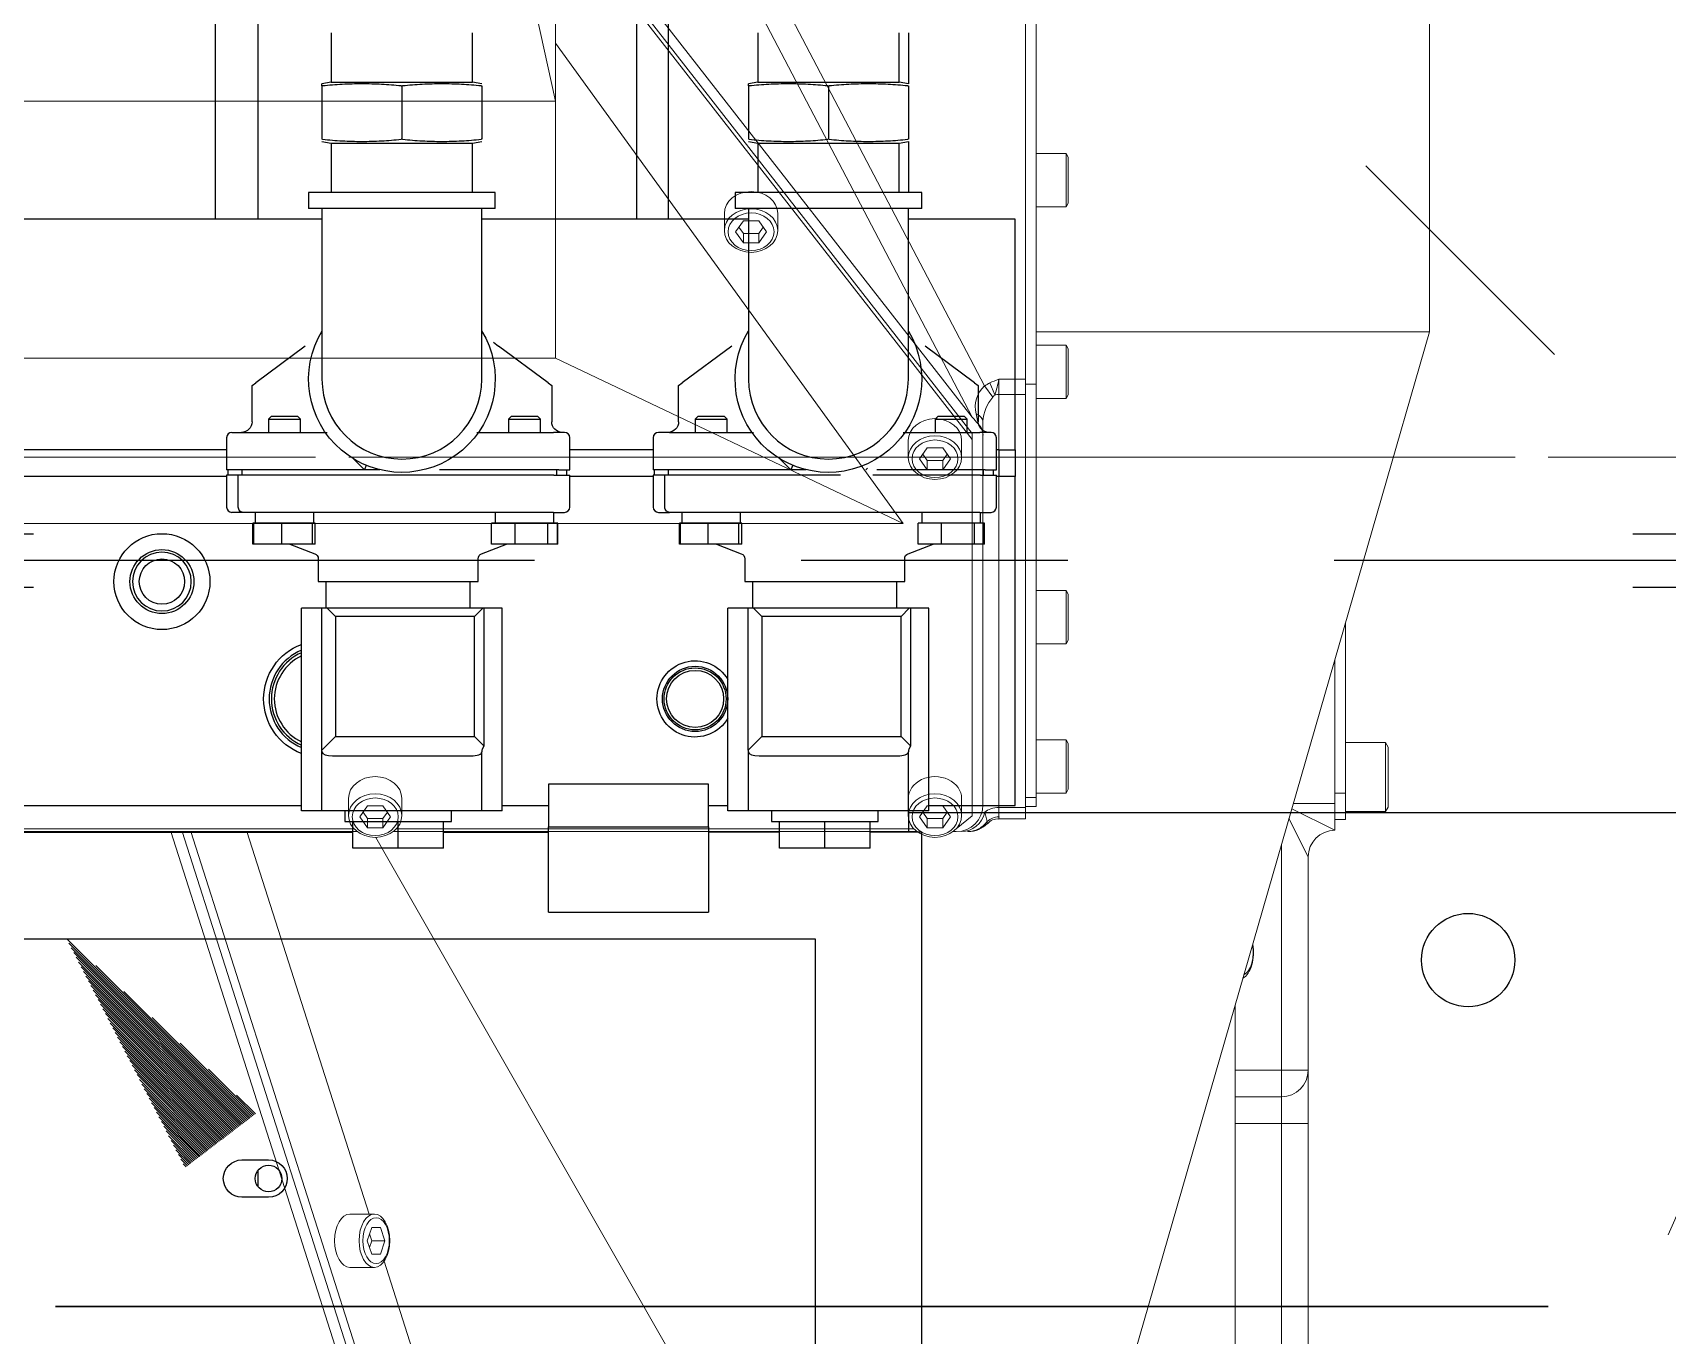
# Model space of a CAD drawing. Header units: millimetres. Extents: x 10462777 to 22643323, y 453826 to 1389191.
# Drawn here: x 11299371.5 to 11299678.1, y 596716.4 to 596960.8 of the extents above; entities that cross this region are included whole.
import ezdxf

# ---------------------------------------------------------------- set-up
doc = ezdxf.new("R2010")
doc.units = ezdxf.units.MM
doc.header["$LTSCALE"] = 200
doc.header["$MEASUREMENT"] = 0
for name, pattern in [('CENTER', [2, 1.25, -0.25, 0.25, -0.25]), ('CENTER2', [1.125, 0.75, -0.125, 0.125, -0.125]), ('DASHED', [3.5, 2, -1.5]), ('PHANTOM', [2.5, 1.25, -0.25, 0.25, -0.25, 0.25, -0.25])]:
    doc.linetypes.add(name, pattern=pattern)
doc.layers.get('0').update_dxf_attribs({"linetype": 'CONTINUOUS'})
for name, color, linetype in [('1', 1, 'CENTER'), ('2', 2, 'CONTINUOUS'), ('205', 4, 'CONTINUOUS'), ('DV1_DEFAULT', 7, 'CONTINUOUS')]:
    doc.layers.add(name, color=color, linetype=linetype)
doc.layers.add('LAYOUT', color=8, linetype='CONTINUOUS', lineweight=25)
doc.layers.add('TOP$23', color=7, linetype='CONTINUOUS', true_color=0xffffff)

# ---------------------------------------------------------------- blocks, each defined once
blk = doc.blocks.new('r710ic')
at = {"layer": 'DV1_DEFAULT', "color": 1, "linetype": 'CENTER2', "lineweight": 0}
for p, q in [((272041.37, 102141.44), (272041.37, 106426.45)), ((272041.37, 106323.81), (272041.37, 102038.81))]:
    blk.add_line(p, q, dxfattribs=at)
at = {"layer": 'DV1_DEFAULT', "color": 7, "linetype": 'CENTER2', "lineweight": 0}
blk.add_line((272041.37, 104592.6), (272041.37, 103886.38), dxfattribs=at)
at = {"layer": 'DV1_DEFAULT', "color": 7, "linetype": 'Continuous', "lineweight": 0}
for p, q in [((272059.99, 104103.8), (272059.99, 104325.63)), ((272108.19, 104103.8), (272108.19, 104325.63)), ((272028.96, 104038.63), (272028.96, 104250.63)), ((271971.13, 104238.74), (271971.13, 104141.01)), ((271971.62, 104238.19), (271971.62, 104141.57)), ((271800.29, 104121.38), (271971.13, 104175.99)), ((271799.37, 104118.95), (271971.13, 104173.86)), ((271799.37, 104117.31), (271971.13, 104172.22)), ((271899.37, 104138.78), (271971.13, 104161.72)), ((271889.37, 104142.37), (271889.37, 104137.78)), ((271899.37, 104137.78), (271899.37, 104142.37)), ((271977.35, 104142.63), (271974.14, 104142.63)), ((272287.76, 104143.18), (272108.19, 104103.8)), ((271894.37, 104139.11), (271891.87, 104138.28)), ((271893.08, 104138.69), (271894.37, 104138.26)), ((271896.87, 104138.28), (271894.37, 104139.11)), ((271894.37, 104138.26), (271895.66, 104138.69)), ((271973.91, 104140.52), (271971.86, 104139.07)), ((271971.86, 104139.07), (271971.86, 104136.18)), ((271973.58, 104139.07), (271971.86, 104139.07)), ((271974.77, 104139.91), (271973.58, 104139.07)), ((271973.58, 104139.07), (271973.58, 104136.18)), ((271975.96, 104139.07), (271973.91, 104140.52)), ((271975.96, 104136.18), (271975.96, 104139.07)), ((271815.37, 104049.18), (271970.05, 104137.52)), ((271815.37, 104111.92), (271890.53, 104135.95)), ((271891.87, 104138.28), (271891.87, 104136.63)), ((271891.87, 104136.63), (271894.37, 104135.8)), ((271894.37, 104138.26), (271894.37, 104135.8)), ((271894.37, 104135.8), (271896.87, 104136.63)), ((271896.87, 104136.63), (271896.87, 104138.28)), ((271973.58, 104136.18), (271971.86, 104136.18)), ((271971.86, 104136.18), (271973.91, 104134.74)), ((271973.58, 104136.18), (271974.77, 104135.35)), ((271973.91, 104134.74), (271975.96, 104136.18)), ((271971.13, 104134.24), (271971.13, 104036.01)), ((271971.62, 104133.69), (271971.62, 104036.57)), ((271974.14, 104132.63), (271977.35, 104132.63)), ((272028.96, 104038.63), (272119.07, 104103.8)), ((272028.96, 104038.63), (272059.99, 104103.8)), ((272059.99, 104103.8), (272108.19, 104103.8)), ((272167.27, 104103.8), (272108.19, 104103.8)), ((272044.7, 104025.63), (272124.6, 104088.05)), ((272045.85, 104025.63), (272125.74, 104088.05)), ((272048.9, 104025.63), (272125.67, 104085.62)), ((272048.9, 104025.63), (272136.9, 104071.77)), ((272087.12, 104072.13), (272083.91, 104072.13)), ((272083.68, 104070.02), (272081.63, 104068.57)), ((272081.63, 104068.57), (272081.63, 104065.69)), ((272083.35, 104068.57), (272081.63, 104068.57)), ((272084.54, 104069.41), (272083.35, 104068.57)), ((272083.35, 104068.57), (272083.35, 104065.69)), ((272085.73, 104068.57), (272083.68, 104070.02)), ((272085.73, 104065.69), (272085.73, 104068.57)), ((272138.42, 104067.2), (272054.74, 104023.33)), ((272083.35, 104065.69), (272081.63, 104065.69)), ((272081.63, 104065.69), (272083.68, 104064.24)), ((272083.35, 104065.69), (272084.54, 104064.85)), ((272083.68, 104064.24), (272085.73, 104065.69)), ((272083.91, 104062.13), (272087.12, 104062.13)), ((271977.35, 104037.63), (271974.14, 104037.63)), ((272044.52, 104037.63), (272041.31, 104037.63)), ((271973.91, 104035.52), (271971.86, 104034.07)), ((271974.77, 104034.91), (271973.58, 104034.07)), ((271975.96, 104034.07), (271973.91, 104035.52)), ((272041.08, 104035.52), (272039.03, 104034.07)), ((272041.94, 104034.91), (272040.75, 104034.07)), ((272043.13, 104034.07), (272041.08, 104035.52)), ((271971.86, 104034.07), (271971.86, 104031.18)), ((271973.58, 104034.07), (271971.86, 104034.07)), ((271973.58, 104031.18), (271971.86, 104031.18)), ((271971.86, 104031.18), (271973.91, 104029.74)), ((271973.58, 104034.07), (271973.58, 104031.18)), ((271973.58, 104031.18), (271974.77, 104030.35)), ((271973.91, 104029.74), (271975.96, 104031.18)), ((271975.96, 104031.18), (271975.96, 104034.07)), ((272039.03, 104034.07), (272039.03, 104031.18)), ((272040.75, 104034.07), (272039.03, 104034.07)), ((272040.75, 104031.18), (272039.03, 104031.18)), ((272039.03, 104031.18), (272041.08, 104029.74)), ((272040.75, 104034.07), (272040.75, 104031.18)), ((272040.75, 104031.18), (272041.94, 104030.35)), ((272041.08, 104029.74), (272043.13, 104031.18)), ((272043.13, 104031.18), (272043.13, 104034.07)), ((271971.13, 104029.24), (271971.13, 104028.63)), ((271971.62, 104028.69), (271971.62, 104028.63)), ((271971.62, 104028.63), (271974.08, 104025.63)), ((271974.08, 104025.63), (272044.7, 104025.63)), ((271974.14, 104027.63), (271977.35, 104027.63)), ((272041.31, 104027.63), (272044.52, 104027.63)), ((272044.7, 104025.63), (272045.85, 104025.63)), ((271974.75, 104023.26), (271973, 104022.84)), ((271976.13, 104023.63), (272045.5, 104023.63)), ((272048.08, 104023.63), (272045.5, 104023.63)), ((272047.63, 104024.53), (272049.51, 104024.91)), ((272052.62, 104021.79), (272054.74, 104023.33)), ((272053.08, 104021.38), (272055.3, 104022.37)), ((271973.52, 104020.68), (271973.52, 104015.63)), ((271975.65, 104020.63), (271973.9, 104020.63)), ((272053.13, 104020.63), (271975.65, 104020.63)), ((271975.65, 104020.63), (271975.65, 104015.63)), ((272056, 104020.63), (272053.13, 104020.63)), ((272053.13, 104015.63), (272053.13, 104020.63)), ((272056, 104020.63), (272056, 104015.63)), ((271975.65, 104015.63), (271973.52, 104015.63)), ((272053.13, 104015.63), (271975.65, 104015.63)), ((271975.85, 104015.63), (271975.85, 104013.63)), ((271977.53, 104013.63), (271975.85, 104013.63)), ((271977.53, 104015.63), (271977.53, 104013.63)), ((272055.05, 104013.63), (271977.53, 104013.63)), ((271978.37, 104013.63), (271978.37, 104008.03)), ((271988.37, 104008.03), (271988.37, 104013.63)), ((272006.37, 104013.63), (272006.37, 104008.03)), ((272016.37, 104008.03), (272016.37, 104013.63)), ((272052.37, 104013.63), (272052.37, 104008.03)), ((272056, 104015.63), (272053.13, 104015.63)), ((272055.05, 104013.63), (272055.05, 104015.63)), ((272139.08, 104013.63), (272055.05, 104013.63)), ((272138.42, 104015.63), (272056, 104015.63)), ((272062.37, 104008.03), (272062.37, 104013.63)), ((272064.92, 104013.63), (272064.92, 103939.87)), ((272088.37, 104013.63), (272088.37, 104008.03)), ((272098.37, 104008.03), (272098.37, 104013.63)), ((272064.92, 103939.87), (271815.37, 104011.87)), ((271988.37, 104008.03), (271978.37, 104008.03)), ((271978.37, 104008.03), (271979.06, 104007.63)), ((271979.06, 104007.63), (271987.68, 104007.63)), ((271987.68, 104007.63), (271988.37, 104008.03)), ((272016.37, 104008.03), (272006.37, 104008.03)), ((272006.37, 104008.03), (272007.06, 104007.63)), ((272007.06, 104007.63), (272015.68, 104007.63)), ((272015.68, 104007.63), (272016.37, 104008.03)), ((272062.37, 104008.03), (272052.37, 104008.03)), ((272052.37, 104008.03), (272053.06, 104007.63)), ((272053.06, 104007.63), (272061.68, 104007.63)), ((272061.68, 104007.63), (272062.37, 104008.03)), ((272098.37, 104008.03), (272088.37, 104008.03)), ((272088.37, 104008.03), (272089.06, 104007.63)), ((272089.06, 104007.63), (272097.68, 104007.63)), ((272097.68, 104007.63), (272098.37, 104008.03)), ((271938.58, 103976.32), (271860.37, 103976.32)), ((271916.37, 103967.63), (271916.37, 103976.32)), ((271921.37, 103967.63), (271921.37, 103976.32)), ((271926.37, 103976.32), (271926.37, 103967.63)), ((271818.37, 103967.63), (271916.37, 103967.63)), ((271916.37, 103967.63), (271921.37, 103967.63)), ((271916.37, 103967.63), (271916.37, 103962.63)), ((271921.37, 103967.63), (271926.37, 103967.63)), ((271926.37, 103962.63), (271926.37, 103967.63)), ((271926.37, 103967.63), (271968.7, 103967.63)), ((271966.37, 103962.63), (271973.56, 103966.23)), ((271975.4, 103965.7), (271971.37, 103957.63)), ((271976.37, 103957.63), (271976.37, 103965.42)), ((271916.37, 103962.63), (271818.37, 103962.63)), ((271926.37, 103962.63), (271916.37, 103962.63)), ((271966.37, 103962.63), (271926.37, 103962.63)), ((271971.37, 103957.63), (271976.37, 103957.63)), ((271973.37, 103955.63), (271973.37, 103957.63)), ((271976.37, 103957.63), (272003.36, 103957.63)), ((271978.37, 103957.63), (271978.37, 103955.63)), ((271978.37, 103955.63), (271973.37, 103955.63)), ((271974.87, 103955.63), (271974.87, 103948.13)), ((271978.37, 103955.63), (272010.29, 103955.63)), ((271987.87, 103948.13), (271987.87, 103955.63)), ((271974.87, 103948.13), (271975.73, 103947.63)), ((271974.87, 103948.13), (271987.87, 103948.13)), ((271974.87, 103948.13), (271987.87, 103948.13)), ((271987, 103947.63), (271975.73, 103947.63)), ((271987, 103947.63), (271987.87, 103948.13)), ((272245.37, 103939.87), (272064.92, 103939.87))]:
    blk.add_line(p, q, dxfattribs=at)
at = {"layer": 'DV1_DEFAULT', "color": 3, "linetype": 'CENTER2', "lineweight": 0}
blk.add_circle((272041.37, 104232.63), 367.64, dxfattribs=at)
at = {"layer": 'DV1_DEFAULT', "color": 7, "linetype": 'Continuous', "lineweight": 0}
for centre, radius, start, end in [((272041.37, 104232.63), 213, 126.267, 191.5222), ((272041.37, 104232.63), 208, 127.2842, 190.912), ((271976.13, 104028.63), 5, 180, 270), ((272050.87, 104019.96), 5.13, 40.9793, 105.3613), ((271972.48, 104039.62), 16.79, 270.4754, 271.7807), ((271971.09, 104020.89), 2.41, 354.7971, 50.3942), ((272045.45, 104026.7), 3.08, 270.8941, 315.119), ((272047.7, 104016.17), 7.47, 48.7718, 87.0666), ((272027.67, 104010.27), 30.17, 20.0883, 23.6585), ((271973.9, 104021.83), 1.21, 251.4113, 269.9008), ((272063.47, 104055.92), 36.07, 253.255, 258.0474), ((271926.37, 103967.63), 5, 180, 270), ((271966.37, 103957.63), 5, 0, 90)]:
    blk.add_arc(centre, radius, start, end, dxfattribs=at)
for centre, major_axis, ratio, start_param, end_param in [((271894.37, 104142.37), (-5, 0), 0.573576, 3.141593, 6.283185), ((271977.35, 104137.63), (0, 5), 0.819152, 3.141593, 6.283185), ((272087.12, 104067.13), (0, 5), 0.819152, 3.141593, 6.283185), ((271977.35, 104032.63), (0, -5), 0.819152, 0, 3.141593), ((272044.52, 104032.63), (0, 5), 0.819152, 3.141593, 6.283185), ((271976.13, 104027.65), (5, 0), 0.912738, 3.141593, 4.433764), ((271976.13, 104026.52), (-5, 0), 0.943117, 0, 0.895665), ((271976.13, 104026.39), (-5, 0), 0.999853, 0.00039, 0.80547), ((272051.1, 104021.42), (-6.42, -5.84), 0.535423, 4.573748, 4.767537), ((271971.13, 104020.63), (0, 3), 0.923543, 4.712389, 5.539857), ((271973.93, 104020.63), (0, 3), 0.573576, 4.712389, 5.783093), ((272048.08, 104027.63), (0, -4), 0.484865, 0, 0.824415), ((272043.48, 104020.63), (-12.2, 0), 0.573576, 3.393412, 3.537659), ((272043.48, 104020.63), (9.91, 0), 0.30273, 0.251819, 0.396066), ((272051.41, 104020.63), (0, 3), 0.573576, 4.712389, 4.964208), ((271948.37, 103975.75), (5, 0), 0.573576, 3.453962, 5.038694), ((271948.37, 103975.42), (-4.31, 0), 0.573576, 0.304619, 1.904851)]:
    blk.add_ellipse(centre, major_axis=major_axis, ratio=ratio, start_param=start_param, end_param=end_param, dxfattribs=at)
for centre, major_axis, ratio in [((271974.14, 104137.63), (0, 5), 0.819152), ((271973.91, 104137.63), (0, -4.31), 0.819152), ((271894.37, 104137.78), (-5, 0), 0.573576), ((271894.37, 104137.46), (-4.31, 0), 0.573576), ((272083.91, 104067.13), (0, 5), 0.819152), ((272083.68, 104067.13), (0, 4.31), 0.819152), ((271974.14, 104032.63), (0, -5), 0.819152), ((272041.31, 104032.63), (0, 5), 0.819152), ((271973.91, 104032.63), (0, -4.31), 0.819152), ((272041.08, 104032.63), (0, -4.31), 0.819152)]:
    blk.add_ellipse(centre, major_axis=major_axis, ratio=ratio, dxfattribs=at)
at = {"layer": 'LAYOUT', "color": 3}
blk.add_circle((272041.37, 104232.63), 2050.12, dxfattribs=at)
blk = doc.blocks.new('A$C7DA30AB0')
at = {"layer": 'LAYOUT', "color": 6, "linetype": 'PHANTOM'}
blk.add_circle((3030.45, 3025.99, 0), 2693.02, dxfattribs=at)

msp = doc.modelspace()

# ---------------------------------------------------------------- hatches: boundary and pattern name
at = {"layer": '1', "linetype": 'Continuous'}
h = msp.add_hatch(dxfattribs=at)
h.set_pattern_fill('ANSI31', color=27, scale=0.300004, angle=315, style=0, pattern_type=0)
h.set_pattern_definition([(315, (11296118.15898, 603361.51223), (0.212135048, 0.212135048), [])])
h.paths.add_polyline_path([(11299377.88406, 596790.76865), (11299413.47885, 596758.0313), (11299400.13542, 596747.83141)], flags=0)

# ---------------------------------------------------------------- linework, layer by layer
at = {"layer": '1', "color": 252, "linetype": 'Continuous'}
for p, q in [((11299535.7863, 596960.76606, 0), (11299535.7863, 596951.16592, 0)), ((11299535.7863, 596940.37077, 0), (11299535.7863, 596930.76563, 0)), ((11299535.7863, 596814.76899, 0), (11299535.7863, 596810.76893, 0))]:
    msp.add_line(p, q, dxfattribs=at)
at = {"layer": '1', "color": 124, "linetype": 'Continuous'}
msp.add_line((11299535.78021, 596814.47122, 0), (11300055.79369, 596814.47122, 0), dxfattribs=at)
msp.add_circle((11299640.78779, 596786.76859, 0), 8.75012, dxfattribs=at)
at = {"layer": '2', "color": 172, "linetype": 'Continuous'}
for p, q in [((11299375.78403, 596721.76767, 0), (11299543.87258, 596721.76767, 0)), ((11299487.69946, 596721.76767, 0), (11299375.78403, 596721.76767, 0)), ((11299655.78801, 596721.76767, 0), (11299487.69946, 596721.76767, 0)), ((11299543.87258, 596721.76767, 0), (11299655.78801, 596721.76767, 0))]:
    msp.add_line(p, q, dxfattribs=at)
at = {"layer": '2', "color": 95, "linetype": 'Continuous'}
for p, q in [((11299405.78446, 596721.76767, 0), (11299375.78403, 596721.76767, 0)), ((11299375.78403, 596721.76767, 0), (11299378.59484, 596721.76767, 0)), ((11299479.62222, 596721.76767, 0), (11299378.59484, 596721.76767, 0)), ((11299405.78446, 596721.76767, 0), (11299524.7602, 596721.76767, 0)), ((11299479.62222, 596721.76767, 0), (11299506.81184, 596721.76767, 0)), ((11299625.78758, 596721.76767, 0), (11299506.81184, 596721.76767, 0)), ((11299551.94982, 596721.76767, 0), (11299524.7602, 596721.76767, 0)), ((11299551.94982, 596721.76767, 0), (11299652.9772, 596721.76767, 0)), ((11299655.78801, 596721.76767, 0), (11299625.78758, 596721.76767, 0)), ((11299655.78801, 596721.76767, 0), (11299652.9772, 596721.76767, 0))]:
    msp.add_line(p, q, dxfattribs=at)
at = {"layer": '205', "color": 252, "linetype": 'Continuous'}
for p, q in [((11299413.78457, 597137.27357, 0), (11299413.78457, 596925.75805, 0)), ((11299484.78558, 597077.77272, 0), (11299484.78558, 596925.77369, 0)), ((11299405.78446, 597062.77251, 0), (11299405.78446, 596925.77088, 0)), ((11299490.78566, 596925.76781, 0), (11299490.78566, 597039.77218, 0)), ((11299427.53477, 596960.77093, 0), (11299427.53477, 596951.47624, 0)), ((11299454.03514, 596951.47624, 0), (11299454.03514, 596960.77093, 0)), ((11299507.5359, 596960.77093, 0), (11299507.5359, 596951.47624, 0)), ((11299534.03628, 596951.47624, 0), (11299534.03628, 596960.77093, 0)), ((11299427.53477, 596951.47624, 0), (11299425.78474, 596951.16766, 0)), ((11299427.53477, 596951.47624, 0), (11299454.03514, 596951.47624, 0)), ((11299455.78517, 596951.16766, 0), (11299454.03514, 596951.47624, 0)), ((11299507.5359, 596951.47624, 0), (11299505.78588, 596951.16766, 0)), ((11299507.5359, 596951.47624, 0), (11299534.03628, 596951.47624, 0)), ((11299535.7863, 596951.16766, 0), (11299534.03628, 596951.47624, 0)), ((11299425.78474, 596950.77092, 0), (11299425.78474, 596940.77078, 0)), ((11299425.78474, 596950.77092, 0), (11299425.90762, 596950.77092, 0)), ((11299440.66207, 596950.77092, 0), (11299440.78495, 596950.77092, 0)), ((11299440.78495, 596950.77092, 0), (11299440.90784, 596950.77092, 0)), ((11299440.78495, 596950.77092, 0), (11299440.78495, 596940.77078, 0)), ((11299455.66228, 596950.77092, 0), (11299455.78517, 596950.77092, 0)), ((11299455.78517, 596950.77092, 0), (11299455.78517, 596940.77078, 0)), ((11299505.78588, 596950.77092, 0), (11299505.78588, 596940.77078, 0)), ((11299505.78588, 596950.77092, 0), (11299505.90876, 596950.77092, 0)), ((11299520.66321, 596950.77092, 0), (11299520.78609, 596950.77092, 0)), ((11299520.78609, 596950.77092, 0), (11299520.78609, 596940.77078, 0)), ((11299520.78609, 596950.77092, 0), (11299520.90897, 596950.77092, 0)), ((11299535.66342, 596950.77092, 0), (11299535.7863, 596950.77092, 0)), ((11299535.7863, 596950.77092, 0), (11299535.7863, 596940.77078, 0)), ((11299425.90762, 596940.77078, 0), (11299425.78474, 596940.77078, 0)), ((11299425.78474, 596940.37404, 0), (11299427.53477, 596940.06546, 0)), ((11299427.53477, 596940.06546, 0), (11299427.53477, 596930.77077, 0)), ((11299427.53477, 596940.06546, 0), (11299440.78661, 596940.06546, 0)), ((11299440.78495, 596940.77078, 0), (11299440.66207, 596940.77078, 0)), ((11299440.90784, 596940.77078, 0), (11299440.78495, 596940.77078, 0)), ((11299440.78661, 596940.06546, 0), (11299454.03514, 596940.06546, 0)), ((11299454.03514, 596940.06546, 0), (11299455.78517, 596940.37404, 0)), ((11299454.03514, 596930.77077, 0), (11299454.03514, 596940.06546, 0)), ((11299455.78517, 596940.77078, 0), (11299455.66228, 596940.77078, 0)), ((11299505.90876, 596940.77078, 0), (11299505.78588, 596940.77078, 0)), ((11299505.78588, 596940.37404, 0), (11299507.5359, 596940.06546, 0)), ((11299507.5359, 596940.06546, 0), (11299507.5359, 596930.77077, 0)), ((11299507.5359, 596940.06546, 0), (11299520.78774, 596940.06546, 0)), ((11299520.78609, 596940.77078, 0), (11299520.66321, 596940.77078, 0)), ((11299520.90897, 596940.77078, 0), (11299520.78609, 596940.77078, 0)), ((11299520.78774, 596940.06546, 0), (11299534.03628, 596940.06546, 0)), ((11299534.03628, 596940.06546, 0), (11299535.7863, 596940.37404, 0)), ((11299534.03628, 596930.77077, 0), (11299534.03628, 596940.06546, 0)), ((11299535.7863, 596940.77078, 0), (11299535.66342, 596940.77078, 0)), ((11299423.28471, 596930.77063, 0), (11299423.28471, 596927.77059, 0)), ((11299440.78495, 596930.77063, 0), (11299423.28471, 596930.77063, 0)), ((11299458.2852, 596930.77063, 0), (11299440.78495, 596930.77063, 0)), ((11299458.2852, 596927.77059, 0), (11299458.2852, 596930.77063, 0)), ((11299503.28584, 596930.77063, 0), (11299503.28584, 596927.77059, 0)), ((11299520.78609, 596930.77063, 0), (11299503.28584, 596930.77063, 0)), ((11299538.28634, 596930.77063, 0), (11299520.78609, 596930.77063, 0)), ((11299538.28634, 596927.77059, 0), (11299538.28634, 596930.77063, 0)), ((11299440.78495, 596927.77059, 0), (11299423.28471, 596927.77059, 0)), ((11299425.78474, 596927.77059, 0), (11299425.78474, 596895.77014, 0)), ((11299458.2852, 596927.77059, 0), (11299440.78495, 596927.77059, 0)), ((11299455.78517, 596895.77014, 0), (11299455.78517, 596927.77059, 0)), ((11299520.78609, 596927.77059, 0), (11299503.28584, 596927.77059, 0)), ((11299505.78588, 596927.77059, 0), (11299505.78588, 596895.77014, 0)), ((11299538.28634, 596927.77059, 0), (11299520.78609, 596927.77059, 0)), ((11299535.7863, 596895.77014, 0), (11299535.7863, 596927.77059, 0)), ((11299425.77849, 596925.77056, 0), (11299215.78176, 596925.77056, 0)), ((11299505.77963, 596925.77056, 0), (11299455.77892, 596925.77056, 0)), ((11299555.78659, 596925.77056, 0), (11299535.78005, 596925.77056, 0)), ((11299555.78659, 596882.51932, 0), (11299555.78659, 596925.77056, 0)), ((11299457.96053, 596902.68134, 0), (11299458.92227, 596901.96538, 0)), ((11299422.64764, 596901.96538, 0), (11299413.35954, 596895.05092, 0)), ((11299468.21037, 596895.05092, 0), (11299458.92227, 596901.96538, 0)), ((11299502.64878, 596901.96538, 0), (11299493.36067, 596895.05092, 0)), ((11299548.21151, 596895.05092, 0), (11299538.9234, 596901.96538, 0)), ((11299412.68467, 596894.54853, 0), (11299413.35954, 596895.05092, 0)), ((11299412.68467, 596887.77002, 0), (11299412.68467, 596894.54853, 0)), ((11299468.21037, 596895.05092, 0), (11299468.88523, 596894.54853, 0)), ((11299468.88523, 596894.54853, 0), (11299468.88523, 596887.77002, 0)), ((11299492.68581, 596894.54853, 0), (11299493.36067, 596895.05092, 0)), ((11299492.68581, 596887.77002, 0), (11299492.68581, 596894.54853, 0)), ((11299548.21151, 596895.05092, 0), (11299548.88637, 596894.54853, 0)), ((11299548.88637, 596894.54853, 0), (11299548.88637, 596887.77002, 0)), ((11299416.28461, 596888.77004, 0), (11299415.7846, 596888.27003, 0)), ((11299415.7846, 596888.27003, 0), (11299415.7846, 596885.77, 0)), ((11299415.7846, 596888.27003, 0), (11299418.78464, 596888.27003, 0)), ((11299418.78464, 596888.77004, 0), (11299416.28461, 596888.77004, 0)), ((11299421.28468, 596888.77004, 0), (11299418.78464, 596888.77004, 0)), ((11299418.78464, 596888.27003, 0), (11299421.78468, 596888.27003, 0)), ((11299421.78468, 596888.27003, 0), (11299421.28468, 596888.77004, 0)), ((11299421.78468, 596885.77, 0), (11299421.78468, 596888.27003, 0)), ((11299461.28524, 596888.77004, 0), (11299460.78524, 596888.27003, 0)), ((11299460.78524, 596888.27003, 0), (11299460.78524, 596885.77, 0)), ((11299460.78524, 596888.27003, 0), (11299463.78528, 596888.27003, 0)), ((11299463.78528, 596888.77004, 0), (11299461.28524, 596888.77004, 0)), ((11299466.28532, 596888.77004, 0), (11299463.78528, 596888.77004, 0)), ((11299463.78528, 596888.27003, 0), (11299466.78532, 596888.27003, 0)), ((11299466.78532, 596888.27003, 0), (11299466.28532, 596888.77004, 0)), ((11299466.78532, 596885.77, 0), (11299466.78532, 596888.27003, 0)), ((11299496.28574, 596888.77004, 0), (11299495.78574, 596888.27003, 0)), ((11299495.78574, 596888.27003, 0), (11299495.78574, 596885.77, 0)), ((11299495.78574, 596888.27003, 0), (11299498.78578, 596888.27003, 0)), ((11299498.78578, 596888.77004, 0), (11299496.28574, 596888.77004, 0)), ((11299501.28581, 596888.77004, 0), (11299498.78578, 596888.77004, 0)), ((11299498.78578, 596888.27003, 0), (11299501.78582, 596888.27003, 0)), ((11299501.78582, 596888.27003, 0), (11299501.28581, 596888.77004, 0)), ((11299501.78582, 596885.77, 0), (11299501.78582, 596888.27003, 0)), ((11299541.28638, 596888.77004, 0), (11299540.78637, 596888.27003, 0)), ((11299540.78637, 596888.27003, 0), (11299540.78637, 596885.77, 0)), ((11299540.78637, 596888.27003, 0), (11299543.78642, 596888.27003, 0)), ((11299543.78642, 596888.77004, 0), (11299541.28638, 596888.77004, 0)), ((11299546.28645, 596888.77004, 0), (11299543.78642, 596888.77004, 0)), ((11299543.78642, 596888.27003, 0), (11299546.78646, 596888.27003, 0)), ((11299546.78646, 596888.27003, 0), (11299546.28645, 596888.77004, 0)), ((11299546.78646, 596885.77, 0), (11299546.78646, 596888.27003, 0)), ((11299407.91079, 596884.76998, 0), (11299407.91079, 596878.7699, 0)), ((11299408.91081, 596885.77, 0), (11299410.9791, 596885.77, 0)), ((11299410.9791, 596885.77, 0), (11299426.74312, 596885.77, 0)), ((11299454.82678, 596885.77, 0), (11299469.21709, 596885.77, 0)), ((11299471.28539, 596885.77, 0), (11299469.21709, 596885.77, 0)), ((11299472.2854, 596878.7699, 0), (11299472.2854, 596884.76998, 0)), ((11299487.91193, 596884.76998, 0), (11299487.91193, 596878.7699, 0)), ((11299490.98024, 596885.77, 0), (11299488.91194, 596885.77, 0)), ((11299490.98024, 596885.77, 0), (11299506.74426, 596885.77, 0)), ((11299534.82792, 596885.77, 0), (11299549.21822, 596885.77, 0)), ((11299551.28652, 596885.77, 0), (11299549.21822, 596885.77, 0)), ((11299552.28654, 596878.7699, 0), (11299552.28654, 596884.76998, 0)), ((11299407.90581, 596882.51995, 0), (11299232.2842, 596882.51995, 0)), ((11299433.74322, 596878.7699, 0), (11299431.70079, 596880.81232, 0)), ((11299487.91148, 596882.51995, 0), (11299472.28343, 596882.51995, 0)), ((11299513.74436, 596878.7699, 0), (11299511.70193, 596880.81232, 0)), ((11299552.78654, 596882.51995, 0), (11299552.28318, 596882.51995, 0)), ((11299552.78654, 596877.51988, 0), (11299552.78654, 596882.51995, 0)), ((11299552.78654, 596882.51995, 0), (11299555.78659, 596882.51995, 0)), ((11299555.78659, 596882.51995, 0), (11299555.78659, 596877.51988, 0)), ((11299409.9882, 596878.7699, 0), (11299407.91079, 596878.7699, 0)), ((11299407.91079, 596877.76988, 0), (11299407.91079, 596871.7698, 0)), ((11299410.09767, 596877.76988, 0), (11299407.91079, 596877.76988, 0)), ((11299408.11872, 596878.7699, 0), (11299408.11872, 596877.76988, 0)), ((11299410.89655, 596878.7699, 0), (11299409.9882, 596878.7699, 0)), ((11299410.09767, 596871.7698, 0), (11299410.09767, 596877.76988, 0)), ((11299469.29965, 596877.76988, 0), (11299410.09767, 596877.76988, 0)), ((11299410.74219, 596878.7699, 0), (11299410.74219, 596877.76988, 0)), ((11299433.74322, 596878.7699, 0), (11299410.89655, 596878.7699, 0)), ((11299434.0879, 596879.60202, 0), (11299433.74322, 596878.7699, 0)), ((11299436.63165, 596878.7699, 0), (11299433.74322, 596878.7699, 0)), ((11299469.29965, 596878.7699, 0), (11299447.82668, 596878.7699, 0)), ((11299470.20799, 596878.7699, 0), (11299469.29965, 596878.7699, 0)), ((11299469.29965, 596877.76988, 0), (11299470.20799, 596877.76988, 0)), ((11299469.78787, 596878.7699, 0), (11299469.78787, 596877.76988, 0)), ((11299470.20799, 596878.7699, 0), (11299472.2854, 596878.7699, 0)), ((11299470.20799, 596877.76988, 0), (11299472.2854, 596877.76988, 0)), ((11299471.72289, 596877.76988, 0), (11299471.72289, 596878.7699, 0)), ((11299472.2854, 596871.7698, 0), (11299472.2854, 596877.76988, 0)), ((11299489.98934, 596878.7699, 0), (11299487.91193, 596878.7699, 0)), ((11299487.91193, 596877.76988, 0), (11299487.91193, 596871.7698, 0)), ((11299490.09881, 596877.76988, 0), (11299487.91193, 596877.76988, 0)), ((11299488.11986, 596878.7699, 0), (11299488.11986, 596877.76988, 0)), ((11299490.89768, 596878.7699, 0), (11299489.98934, 596878.7699, 0)), ((11299490.09881, 596871.7698, 0), (11299490.09881, 596877.76988, 0)), ((11299523.03978, 596877.76988, 0), (11299490.09881, 596877.76988, 0)), ((11299490.74332, 596878.7699, 0), (11299490.74332, 596877.76988, 0)), ((11299513.74436, 596878.7699, 0), (11299490.89768, 596878.7699, 0)), ((11299514.08903, 596879.60202, 0), (11299513.74436, 596878.7699, 0)), ((11299516.63279, 596878.7699, 0), (11299513.74436, 596878.7699, 0)), ((11299528.13607, 596879.07814, 0), (11299527.82782, 596878.7699, 0)), ((11299549.30078, 596877.76988, 0), (11299529.091, 596877.76988, 0)), ((11299549.30078, 596878.7699, 0), (11299529.89542, 596878.7699, 0)), ((11299550.20913, 596878.7699, 0), (11299549.30078, 596878.7699, 0)), ((11299549.30078, 596877.76988, 0), (11299550.20913, 596877.76988, 0)), ((11299549.78901, 596878.7699, 0), (11299549.78901, 596877.76988, 0)), ((11299550.20913, 596878.7699, 0), (11299552.28654, 596878.7699, 0)), ((11299550.20913, 596877.76988, 0), (11299552.28654, 596877.76988, 0)), ((11299551.72402, 596877.76988, 0), (11299551.72402, 596878.7699, 0)), ((11299552.28654, 596871.7698, 0), (11299552.28654, 596877.76988, 0)), ((11299407.90581, 596877.51988, 0), (11299232.2842, 596877.51988, 0)), ((11299487.91148, 596877.51988, 0), (11299472.28343, 596877.51988, 0)), ((11299552.78654, 596877.51988, 0), (11299552.28318, 596877.51988, 0)), ((11299555.78659, 596877.51988, 0), (11299552.78654, 596877.51988, 0)), ((11299555.78659, 596815.769, 0), (11299555.78659, 596877.51941, 0)), ((11299410.9791, 596870.76978, 0), (11299408.91081, 596870.76978, 0)), ((11299469.21709, 596870.76978, 0), (11299410.9791, 596870.76978, 0)), ((11299412.85697, 596864.7697, 0), (11299412.85697, 596868.76975, 0)), ((11299413.03559, 596868.76975, 0), (11299412.85697, 596868.76975, 0)), ((11299413.03556, 596864.7697, 0), (11299413.03556, 596868.76975, 0)), ((11299415.64137, 596868.76975, 0), (11299413.03556, 596868.76975, 0)), ((11299413.28456, 596870.76978, 0), (11299413.28456, 596868.76975, 0)), ((11299418.24718, 596868.76975, 0), (11299415.64137, 596868.76975, 0)), ((11299418.24718, 596864.7697, 0), (11299418.24718, 596868.76975, 0)), ((11299421.12172, 596868.76975, 0), (11299418.24718, 596868.76975, 0)), ((11299423.99626, 596868.76975, 0), (11299421.12172, 596868.76975, 0)), ((11299424.26499, 596868.76975, 0), (11299423.99626, 596868.76975, 0)), ((11299423.99626, 596864.7697, 0), (11299423.99626, 596868.76975, 0)), ((11299424.53372, 596868.76975, 0), (11299424.26499, 596868.76975, 0)), ((11299424.28472, 596868.76975, 0), (11299424.28472, 596870.76978, 0)), ((11299424.53372, 596864.7697, 0), (11299424.53372, 596868.76975, 0)), ((11299457.61866, 596864.7697, 0), (11299457.61866, 596868.76975, 0)), ((11299459.81805, 596868.76975, 0), (11299457.61866, 596868.76975, 0)), ((11299458.2852, 596870.76978, 0), (11299458.2852, 596868.76975, 0)), ((11299462.01744, 596868.76975, 0), (11299459.81805, 596868.76975, 0)), ((11299465.10075, 596868.76975, 0), (11299462.01744, 596868.76975, 0)), ((11299462.01744, 596864.7697, 0), (11299462.01744, 596868.76975, 0)), ((11299468.18406, 596868.76975, 0), (11299465.10075, 596868.76975, 0)), ((11299469.06798, 596868.76975, 0), (11299468.18406, 596868.76975, 0)), ((11299468.18406, 596864.7697, 0), (11299468.18406, 596868.76975, 0)), ((11299469.9519, 596868.76975, 0), (11299469.06798, 596868.76975, 0)), ((11299469.21709, 596870.76978, 0), (11299471.28539, 596870.76978, 0)), ((11299469.28536, 596868.76975, 0), (11299469.28536, 596870.76978, 0)), ((11299470.04908, 596868.76975, 0), (11299469.95189, 596868.76975, 0)), ((11299469.9519, 596864.7697, 0), (11299469.9519, 596868.76975, 0)), ((11299470.04908, 596864.7697, 0), (11299470.04908, 596868.76975, 0)), ((11299488.91194, 596870.76978, 0), (11299490.98024, 596870.76978, 0)), ((11299549.21822, 596870.76978, 0), (11299490.98024, 596870.76978, 0)), ((11299492.85811, 596864.7697, 0), (11299492.85811, 596868.76975, 0)), ((11299493.03673, 596868.76975, 0), (11299492.85811, 596868.76975, 0)), ((11299493.0367, 596864.7697, 0), (11299493.0367, 596868.76975, 0)), ((11299495.64251, 596868.76975, 0), (11299493.0367, 596868.76975, 0)), ((11299493.2857, 596870.76978, 0), (11299493.2857, 596868.76975, 0)), ((11299498.24832, 596868.76975, 0), (11299495.64251, 596868.76975, 0)), ((11299501.12286, 596868.76975, 0), (11299498.24832, 596868.76975, 0)), ((11299498.24832, 596864.7697, 0), (11299498.24832, 596868.76975, 0)), ((11299503.9974, 596868.76975, 0), (11299501.12286, 596868.76975, 0)), ((11299504.26613, 596868.76975, 0), (11299503.9974, 596868.76975, 0)), ((11299503.9974, 596864.7697, 0), (11299503.9974, 596868.76975, 0)), ((11299504.53485, 596868.76975, 0), (11299504.26613, 596868.76975, 0)), ((11299504.28586, 596868.76975, 0), (11299504.28586, 596870.76978, 0)), ((11299504.53485, 596864.7697, 0), (11299504.53485, 596868.76975, 0)), ((11299537.6198, 596864.7697, 0), (11299537.6198, 596868.76975, 0)), ((11299539.81919, 596868.76975, 0), (11299537.6198, 596868.76975, 0)), ((11299538.28634, 596870.76978, 0), (11299538.28634, 596868.76975, 0)), ((11299542.01858, 596868.76975, 0), (11299539.81919, 596868.76975, 0)), ((11299542.01858, 596864.7697, 0), (11299542.01858, 596868.76975, 0)), ((11299545.10189, 596868.76975, 0), (11299542.01858, 596868.76975, 0)), ((11299548.1852, 596868.76975, 0), (11299545.10189, 596868.76975, 0)), ((11299549.06912, 596868.76975, 0), (11299548.1852, 596868.76975, 0)), ((11299548.1852, 596864.7697, 0), (11299548.1852, 596868.76975, 0)), ((11299549.95304, 596868.76975, 0), (11299549.06912, 596868.76975, 0)), ((11299549.21822, 596870.76978, 0), (11299551.28652, 596870.76978, 0)), ((11299549.2865, 596868.76975, 0), (11299549.2865, 596870.76978, 0)), ((11299550.05022, 596868.76975, 0), (11299549.95302, 596868.76975, 0)), ((11299549.95304, 596864.7697, 0), (11299549.95304, 596868.76975, 0)), ((11299550.05022, 596864.7697, 0), (11299550.05022, 596868.76975, 0)), ((11299413.03559, 596864.7697, 0), (11299412.85697, 596864.7697, 0)), ((11299418.24718, 596864.7697, 0), (11299413.03556, 596864.7697, 0)), ((11299423.99626, 596864.7697, 0), (11299418.24718, 596864.7697, 0)), ((11299419.76448, 596864.7697, 0), (11299424.449, 596863.013, 0)), ((11299424.53372, 596864.7697, 0), (11299423.99626, 596864.7697, 0)), ((11299455.7472, 596863.013, 0), (11299460.43171, 596864.7697, 0)), ((11299462.01744, 596864.7697, 0), (11299457.61866, 596864.7697, 0)), ((11299468.18406, 596864.7697, 0), (11299462.01744, 596864.7697, 0)), ((11299469.9519, 596864.7697, 0), (11299468.18406, 596864.7697, 0)), ((11299470.04908, 596864.7697, 0), (11299469.95189, 596864.7697, 0)), ((11299493.03673, 596864.7697, 0), (11299492.85811, 596864.7697, 0)), ((11299498.24832, 596864.7697, 0), (11299493.0367, 596864.7697, 0)), ((11299503.9974, 596864.7697, 0), (11299498.24832, 596864.7697, 0)), ((11299499.76562, 596864.7697, 0), (11299504.45013, 596863.013, 0)), ((11299504.53485, 596864.7697, 0), (11299503.9974, 596864.7697, 0)), ((11299535.74833, 596863.013, 0), (11299540.43285, 596864.7697, 0)), ((11299542.01858, 596864.7697, 0), (11299537.6198, 596864.7697, 0)), ((11299548.1852, 596864.7697, 0), (11299542.01858, 596864.7697, 0)), ((11299549.95304, 596864.7697, 0), (11299548.1852, 596864.7697, 0)), ((11299550.05022, 596864.7697, 0), (11299549.95302, 596864.7697, 0)), ((11299425.09788, 596862.07666, 0), (11299425.09788, 596857.7696, 0)), ((11299455.09831, 596857.7696, 0), (11299455.09831, 596862.07666, 0)), ((11299505.09902, 596862.07666, 0), (11299505.09902, 596857.7696, 0)), ((11299535.09945, 596857.7696, 0), (11299535.09945, 596862.07666, 0)), ((11299425.09788, 596857.7696, 0), (11299455.09831, 596857.7696, 0)), ((11299426.5979, 596852.76953, 0), (11299426.5979, 596857.7696, 0)), ((11299453.59829, 596852.76953, 0), (11299453.59829, 596857.7696, 0)), ((11299505.09902, 596857.7696, 0), (11299535.09945, 596857.7696, 0)), ((11299506.59904, 596852.76953, 0), (11299506.59904, 596857.7696, 0)), ((11299533.59942, 596852.76953, 0), (11299533.59942, 596857.7696, 0)), ((11299422.08095, 596852.76953, 0), (11299421.94579, 596852.76953, 0)), ((11299421.94684, 596814.76899, 0), (11299421.94684, 596852.76953, 0)), ((11299425.71716, 596852.76953, 0), (11299422.08095, 596852.76953, 0)), ((11299425.76027, 596852.76953, 0), (11299425.71716, 596852.76953, 0)), ((11299426.75612, 596852.76953, 0), (11299425.76027, 596852.76953, 0)), ((11299425.76027, 596826.17219, 0), (11299425.76027, 596852.76953, 0)), ((11299428.30803, 596851.21761, 0), (11299426.75612, 596852.76953, 0)), ((11299455.95923, 596852.76953, 0), (11299426.75612, 596852.76953, 0)), ((11299454.40732, 596851.21761, 0), (11299428.30803, 596851.21761, 0)), ((11299428.30803, 596851.21761, 0), (11299428.30803, 596828.71995, 0)), ((11299454.40732, 596851.21761, 0), (11299455.95923, 596852.76953, 0)), ((11299454.40732, 596828.71995, 0), (11299454.40732, 596851.21761, 0)), ((11299456.16108, 596852.76953, 0), (11299455.95923, 596852.76953, 0)), ((11299456.16108, 596852.76953, 0), (11299456.16108, 596826.96619, 0)), ((11299459.48895, 596852.76953, 0), (11299456.16108, 596852.76953, 0)), ((11299459.62412, 596852.76953, 0), (11299459.48895, 596852.76953, 0)), ((11299459.62306, 596814.76899, 0), (11299459.62306, 596852.76953, 0)), ((11299502.08209, 596852.76953, 0), (11299501.94693, 596852.76953, 0)), ((11299501.94798, 596814.76899, 0), (11299501.94798, 596852.76953, 0)), ((11299505.7183, 596852.76953, 0), (11299502.08209, 596852.76953, 0)), ((11299505.7614, 596852.76953, 0), (11299505.7183, 596852.76953, 0)), ((11299506.75725, 596852.76953, 0), (11299505.7614, 596852.76953, 0)), ((11299505.7614, 596826.17219, 0), (11299505.7614, 596852.76953, 0)), ((11299508.30917, 596851.21761, 0), (11299506.75725, 596852.76953, 0)), ((11299535.96037, 596852.76953, 0), (11299506.75725, 596852.76953, 0)), ((11299534.40845, 596851.21761, 0), (11299508.30917, 596851.21761, 0)), ((11299508.30917, 596851.21761, 0), (11299508.30917, 596828.71995, 0)), ((11299534.40845, 596851.21761, 0), (11299535.96037, 596852.76953, 0)), ((11299534.40845, 596828.71995, 0), (11299534.40845, 596851.21761, 0)), ((11299536.16222, 596852.76953, 0), (11299535.96037, 596852.76953, 0)), ((11299536.16222, 596852.76953, 0), (11299536.16222, 596826.96619, 0)), ((11299539.49009, 596852.76953, 0), (11299536.16222, 596852.76953, 0)), ((11299539.62525, 596852.76953, 0), (11299539.49009, 596852.76953, 0)), ((11299539.6242, 596814.76899, 0), (11299539.6242, 596852.76953, 0)), ((11299428.30803, 596828.71995, 0), (11299425.76027, 596826.17219, 0)), ((11299428.30803, 596828.71995, 0), (11299454.40732, 596828.71995, 0)), ((11299454.40732, 596828.71995, 0), (11299456.16108, 596826.96619, 0)), ((11299508.30917, 596828.71995, 0), (11299505.7614, 596826.17219, 0)), ((11299508.30917, 596828.71995, 0), (11299534.40845, 596828.71995, 0)), ((11299534.40845, 596828.71995, 0), (11299536.16222, 596826.96619, 0)), ((11299425.78474, 596825.80815, 0), (11299425.78474, 596825.99235, 0)), ((11299425.78474, 596814.76899, 0), (11299425.78474, 596825.80815, 0)), ((11299455.78517, 596825.99235, 0), (11299455.78517, 596825.80815, 0)), ((11299455.78517, 596814.76899, 0), (11299455.78517, 596825.80815, 0)), ((11299456.16108, 596826.96619, 0), (11299455.85275, 596826.29055, 0)), ((11299505.78588, 596825.80815, 0), (11299505.78588, 596825.99235, 0)), ((11299505.78588, 596814.76899, 0), (11299505.78588, 596825.80815, 0)), ((11299535.7863, 596825.99235, 0), (11299535.7863, 596825.80815, 0)), ((11299535.7863, 596814.76899, 0), (11299535.7863, 596825.80815, 0)), ((11299536.16222, 596826.96619, 0), (11299535.85388, 596826.29055, 0)), ((11299427.78477, 596825.0802, 0), (11299453.78514, 596825.0802, 0)), ((11299507.78591, 596825.0802, 0), (11299533.78627, 596825.0802, 0)), ((11299498.28577, 596819.76906, 0), (11299468.28534, 596819.76906, 0)), ((11299468.28534, 596819.76906, 0), (11299468.28534, 596811.76894, 0)), ((11299498.28577, 596811.76894, 0), (11299498.28577, 596819.76906, 0)), ((11299228.28819, 596815.769, 0), (11299421.94094, 596815.769, 0)), ((11299422.08095, 596814.76899, 0), (11299421.94579, 596814.76899, 0)), ((11299425.71716, 596814.76899, 0), (11299422.08095, 596814.76899, 0)), ((11299425.78474, 596814.76899, 0), (11299425.71716, 596814.76899, 0)), ((11299427.78477, 596814.76899, 0), (11299425.78474, 596814.76899, 0)), ((11299453.78514, 596814.76899, 0), (11299427.78477, 596814.76899, 0)), ((11299430.09795, 596814.76899, 0), (11299430.09795, 596812.76896, 0)), ((11299450.09824, 596812.76896, 0), (11299450.09824, 596814.76899, 0)), ((11299455.78517, 596814.76899, 0), (11299453.78514, 596814.76899, 0)), ((11299455.85275, 596814.76899, 0), (11299455.78517, 596814.76899, 0)), ((11299459.48895, 596814.76899, 0), (11299455.85275, 596814.76899, 0)), ((11299459.62412, 596814.76899, 0), (11299459.48895, 596814.76899, 0)), ((11299459.62272, 596815.769, 0), (11299468.28534, 596815.769, 0)), ((11299498.28577, 596815.769, 0), (11299501.94207, 596815.769, 0)), ((11299502.08209, 596814.76899, 0), (11299501.94693, 596814.76899, 0)), ((11299505.7183, 596814.76899, 0), (11299502.08209, 596814.76899, 0)), ((11299505.78588, 596814.76899, 0), (11299505.7183, 596814.76899, 0)), ((11299507.78591, 596814.76899, 0), (11299505.78588, 596814.76899, 0)), ((11299533.78627, 596814.76899, 0), (11299507.78591, 596814.76899, 0)), ((11299510.09909, 596814.76899, 0), (11299510.09909, 596812.76896, 0)), ((11299530.09937, 596812.76896, 0), (11299530.09937, 596814.76899, 0)), ((11299535.7863, 596814.76899, 0), (11299533.78627, 596814.76899, 0)), ((11299535.85388, 596814.76899, 0), (11299535.7863, 596814.76899, 0)), ((11299539.49009, 596814.76899, 0), (11299535.85388, 596814.76899, 0)), ((11299539.62525, 596814.76899, 0), (11299539.49009, 596814.76899, 0)), ((11299539.62386, 596815.769, 0), (11299555.78659, 596815.769, 0)), ((11299228.28194, 596810.76893, 0), (11299431.59482, 596810.76893, 0)), ((11299430.09795, 596812.76896, 0), (11299440.0981, 596812.76896, 0)), ((11299431.59798, 596807.76889, 0), (11299431.59798, 596812.76896, 0)), ((11299440.0981, 596807.76889, 0), (11299440.0981, 596812.76896, 0)), ((11299440.0981, 596812.76896, 0), (11299450.09824, 596812.76896, 0)), ((11299448.59756, 596810.76893, 0), (11299468.28534, 596810.76893, 0)), ((11299448.59822, 596807.76889, 0), (11299448.59822, 596812.76896, 0)), ((11299468.28534, 596811.76894, 0), (11299498.28577, 596811.76894, 0)), ((11299468.28534, 596795.76872, 0), (11299468.28534, 596811.76876, 0)), ((11299498.28577, 596811.76876, 0), (11299498.28577, 596795.76872, 0)), ((11299511.59971, 596810.76893, 0), (11299498.28577, 596810.76893, 0)), ((11299510.09909, 596812.76896, 0), (11299520.09923, 596812.76896, 0)), ((11299511.59911, 596807.76889, 0), (11299511.59911, 596812.76896, 0)), ((11299520.09923, 596807.76889, 0), (11299520.09923, 596812.76896, 0)), ((11299520.09923, 596812.76896, 0), (11299530.09937, 596812.76896, 0)), ((11299538.28634, 596810.76893, 0), (11299528.59933, 596810.76893, 0)), ((11299528.59935, 596807.76889, 0), (11299528.59935, 596812.76896, 0)), ((11299538.28634, 596560.76538, 0), (11299538.28634, 596810.76893, 0)), ((11299440.0981, 596807.76889, 0), (11299431.59798, 596807.76889, 0)), ((11299448.59822, 596807.76889, 0), (11299440.0981, 596807.76889, 0)), ((11299520.09923, 596807.76889, 0), (11299511.59911, 596807.76889, 0)), ((11299528.59935, 596807.76889, 0), (11299520.09923, 596807.76889, 0)), ((11299468.28534, 596795.76872, 0), (11299498.28577, 596795.76872, 0)), ((11299158.28094, 596790.76865, 0), (11299518.28605, 596790.76865, 0)), ((11299518.28605, 596790.76865, 0), (11299518.28605, 596560.76538, 0)), ((11299410.78453, 596749.26806, 0), (11299415.7846, 596749.26806, 0)), ((11299413.78457, 596747.26287, 0), (11299413.78457, 596744.25847, 0)), ((11299415.7846, 596742.26796, 0), (11299410.78453, 596742.26796, 0))]:
    msp.add_line(p, q, dxfattribs=at)
for centre, radius in [((11299395.78431, 596857.7696, 0), 9.00013), ((11299395.78431, 596857.7696, 0), 6.00009), ((11299395.78431, 596857.7696, 0), 4.25006), ((11299495.78574, 596835.76929, 0), 6.12186), ((11299495.78574, 596835.76929, 0), 5.8107), ((11299495.78574, 596835.76929, 0), 5.35008), ((11299415.7846, 596745.76801, 0), 2.50004)]:
    msp.add_circle(centre, radius, dxfattribs=at)
at = {"layer": '205', "color": 252, "linetype": 'Continuous', "extrusion": (0, 0, -1)}
msp.add_circle((-11299395.78431, 596857.7696, 0), 5.50008, dxfattribs=at)
for centre, radius, start, end in [((-11299440.78495, 596895.77014, 0), 17.50025, 148.7306063, 31.2693377), ((-11299520.78609, 596895.77014, 0), 17.50025, 149.0006166, 31.2693869), ((-11299410.68465, 596887.77002, 0), 2.00003, 180, 270), ((-11299470.88526, 596887.77002, 0), 2.00003, 270, 0), ((-11299490.68578, 596887.77002, 0), 2.00003, 180, 270), ((-11299550.8864, 596887.77002, 0), 2.00003, 270, 0), ((-11299424.09787, 596862.07666, 0), 1.00001, 110.5560452, 180), ((-11299456.09832, 596862.07666, 0), 1.00001, 0, 69.4439548), ((-11299504.09901, 596862.07666, 0), 1.00001, 110.5560452, 180), ((-11299536.09946, 596862.07666, 0), 1.00001, 0, 69.4439548), ((-11299425.78474, 596835.76929, 0), 10.92899, 290.5537878, 69.4406706), ((-11299495.78574, 596835.76929, 0), 7.1541, 210.5325292, 149.4731787), ((-11299410.78453, 596745.76801, 0), 3.50005, 270, 90), ((-11299415.7846, 596745.76801, 0), 3.50005, 90, 270)]:
    msp.add_arc(centre, radius, start, end, dxfattribs=at)
at = {"layer": '205', "color": 252, "linetype": 'Continuous'}
for centre, radius, start, end in [((11299440.78495, 596895.77014, 0), 15.00021, 180, 0), ((11299520.78609, 596895.77014, 0), 15.00021, 180, 0), ((11299408.91081, 596884.76998, 0), 1.00001, 90, 180), ((11299471.28539, 596884.76998, 0), 1.00001, 0, 90), ((11299488.91194, 596884.76998, 0), 1.00001, 90, 180), ((11299551.28652, 596884.76998, 0), 1.00001, 0, 90), ((11299408.91081, 596871.7698, 0), 1.00001, 180, 270), ((11299471.28539, 596871.7698, 0), 1.00001, 270, 0), ((11299488.91194, 596871.7698, 0), 1.00001, 180, 270), ((11299551.28652, 596871.7698, 0), 1.00001, 270, 0), ((11299425.78474, 596835.76929, 0), 9.89811, 112.8037715, 247.1794361), ((11299425.78474, 596835.76929, 0), 9.47985, 113.8725143, 180), ((11299425.78474, 596835.76929, 0), 8.92823, 115.447478, 180), ((11299425.78474, 596835.76929, 0), 9.47985, 180, 246.1106229), ((11299425.78474, 596835.76929, 0), 8.92823, 180, 244.5355799)]:
    msp.add_arc(centre, radius, start, end, dxfattribs=at)
for centre, major_axis, ratio, start_param, end_param in [((11299420.78467, 596825.99235, 0), (5.00007, 0), 0.363970236, 0, 0.098981763), ((11299427.78477, 596825.80815, 0), (2.00003, 0), 0.363970234, 3.141592654, 4.71238898), ((11299453.78514, 596825.80815, 0), (2.00003, 0), 0.363970234, 4.71238898, 6.283185307), ((11299460.78524, 596825.99235, 0), (5.00007, 0), 0.363970234, 2.976992811, 3.141592654), ((11299500.78581, 596825.99235, 0), (5.00007, 0), 0.36397023, 6.283185307, 6.382167068), ((11299507.78591, 596825.80815, 0), (2.00003, 0), 0.363970234, 3.141592654, 4.71238898), ((11299533.78627, 596825.80815, 0), (2.00003, 0), 0.363970234, 4.71238898, 6.283185307), ((11299540.78637, 596825.99235, 0), (5.00007, 0), 0.363970233, 2.976992811, 3.141592654)]:
    msp.add_ellipse(centre, major_axis=major_axis, ratio=ratio, start_param=start_param, end_param=end_param, dxfattribs=at)
for points, knots in [([(11299425.78474, 596950.77092, 0), (11299425.78474, 596950.89454, 0), (11299425.78474, 596950.99472, 0), (11299425.78474, 596951.13131, 0), (11299425.78474, 596951.16748, 0), (11299425.78474, 596951.16766, 0)], [0, 0, 0, 0, 0.500638735, 0.500638735, 1, 1, 1, 1]), ([(11299440.66207, 596950.77092, 0), (11299439.43253, 596950.89454, 0), (11299438.203, 596950.99472, 0), (11299435.74392, 596951.13148, 0), (11299433.28485, 596951.20384, 0), (11299430.82577, 596951.13148, 0), (11299428.3667, 596950.99472, 0), (11299427.13716, 596950.89454, 0), (11299425.90762, 596950.77092, 0)], [0, 0, 0, 0, 0.25, 0.25, 0.5, 0.75, 0.75, 1, 1, 1, 1]), ([(11299455.66228, 596950.77092, 0), (11299454.43275, 596950.89454, 0), (11299453.20321, 596950.99472, 0), (11299450.74413, 596951.13148, 0), (11299448.28506, 596951.20384, 0), (11299445.82599, 596951.13148, 0), (11299443.36691, 596950.99472, 0), (11299442.13737, 596950.89454, 0), (11299440.90784, 596950.77092, 0)], [0, 0, 0, 0, 0.25, 0.25, 0.5, 0.75, 0.75, 1, 1, 1, 1]), ([(11299505.78588, 596950.77092, 0), (11299505.78588, 596950.89454, 0), (11299505.78588, 596950.99472, 0), (11299505.78588, 596951.13131, 0), (11299505.78588, 596951.16748, 0), (11299505.78588, 596951.16766, 0)], [0, 0, 0, 0, 0.500638735, 0.500638735, 1, 1, 1, 1]), ([(11299520.66321, 596950.77092, 0), (11299519.43367, 596950.89454, 0), (11299518.20413, 596950.99472, 0), (11299515.74506, 596951.13148, 0), (11299513.28598, 596951.20384, 0), (11299510.82691, 596951.13148, 0), (11299508.36783, 596950.99472, 0), (11299507.1383, 596950.89454, 0), (11299505.90876, 596950.77092, 0)], [0, 0, 0, 0, 0.25, 0.25, 0.5, 0.75, 0.75, 1, 1, 1, 1]), ([(11299535.66342, 596950.77092, 0), (11299534.43388, 596950.89454, 0), (11299533.20435, 596950.99472, 0), (11299530.74527, 596951.13148, 0), (11299528.2862, 596951.20384, 0), (11299525.82712, 596951.13148, 0), (11299523.36805, 596950.99472, 0), (11299522.13851, 596950.89454, 0), (11299520.90897, 596950.77092, 0)], [0, 0, 0, 0, 0.25, 0.25, 0.5, 0.75, 0.75, 1, 1, 1, 1]), ([(11299425.90762, 596940.77078, 0), (11299427.13716, 596940.64715, 0), (11299428.3667, 596940.54697, 0), (11299430.82577, 596940.41021, 0), (11299433.28485, 596940.33786, 0), (11299435.74392, 596940.41021, 0), (11299438.203, 596940.54697, 0), (11299439.43253, 596940.64715, 0), (11299440.66207, 596940.77078, 0)], [0, 0, 0, 0, 0.25, 0.25, 0.5, 0.75, 0.75, 1, 1, 1, 1]), ([(11299440.90784, 596940.77078, 0), (11299442.13737, 596940.64715, 0), (11299443.36691, 596940.54697, 0), (11299445.82599, 596940.41021, 0), (11299448.28506, 596940.33786, 0), (11299450.74413, 596940.41021, 0), (11299453.20321, 596940.54697, 0), (11299454.43275, 596940.64715, 0), (11299455.66228, 596940.77078, 0)], [0, 0, 0, 0, 0.25, 0.25, 0.5, 0.75, 0.75, 1, 1, 1, 1]), ([(11299505.90876, 596940.77078, 0), (11299507.1383, 596940.64715, 0), (11299508.36783, 596940.54697, 0), (11299510.82691, 596940.41021, 0), (11299513.28598, 596940.33786, 0), (11299515.74506, 596940.41021, 0), (11299518.20413, 596940.54697, 0), (11299519.43367, 596940.64715, 0), (11299520.66321, 596940.77078, 0)], [0, 0, 0, 0, 0.25, 0.25, 0.5, 0.75, 0.75, 1, 1, 1, 1]), ([(11299520.90897, 596940.77078, 0), (11299522.13851, 596940.64715, 0), (11299523.36805, 596940.54697, 0), (11299525.82712, 596940.41021, 0), (11299528.2862, 596940.33786, 0), (11299530.74527, 596940.41021, 0), (11299533.20435, 596940.54697, 0), (11299534.43388, 596940.64715, 0), (11299535.66342, 596940.77078, 0)], [0, 0, 0, 0, 0.25, 0.25, 0.5, 0.75, 0.75, 1, 1, 1, 1]), ([(11299410.9791, 596870.76978, 0), (11299410.87641, 596870.76978, 0), (11299410.77363, 596870.78986, 0), (11299410.5746, 596870.873, 0), (11299410.48078, 596870.93463, 0), (11299410.31023, 596871.10552, 0), (11299410.23532, 596871.21451, 0), (11299410.12879, 596871.4706, 0), (11299410.09767, 596871.61816, 0), (11299410.09767, 596871.7698, 0)], [0, 0, 0, 0, 0.25, 0.25, 0.5, 0.5, 0.75, 0.75, 1, 1, 1, 1]), ([(11299490.98024, 596870.76978, 0), (11299490.87755, 596870.76978, 0), (11299490.77476, 596870.78986, 0), (11299490.57574, 596870.873, 0), (11299490.48192, 596870.93463, 0), (11299490.31136, 596871.10552, 0), (11299490.23645, 596871.21451, 0), (11299490.12992, 596871.4706, 0), (11299490.09881, 596871.61816, 0), (11299490.09881, 596871.7698, 0)], [0, 0, 0, 0, 0.25, 0.25, 0.5, 0.5, 0.75, 0.75, 1, 1, 1, 1])]:
    msp.add_open_spline(points, degree=3, knots=knots, dxfattribs=at)
at = {"layer": 'TOP$23', "linetype": 'PHANTOM'}
msp.add_line((11299939.81127, 596617.56911), (11299546.527, 597010.85338), dxfattribs=at)
at = {"layer": 'TOP$23', "linetype": 'DASHED'}
for p, q in [((11298971.66913, 596866.71124), (11299715.66913, 596866.71124)), ((11298971.66913, 596856.71124), (11299715.66913, 596856.71124))]:
    msp.add_line(p, q, dxfattribs=at)
at = {"layer": 'TOP$23', "linetype": 'CENTER'}
msp.add_line((11299865.66913, 596861.71124), (11298821.66913, 596861.71124), dxfattribs=at)

# ---------------------------------------------------------------- block references
at = {"ltscale": 10, "rotation": 180}
msp.add_blockref('A$C7DA30AB0', (11304764.24811, 600747.76955, 0), dxfattribs=at)
at = {"layer": 'LAYOUT', "color": 2, "rotation": 89.99999999999999}
msp.add_blockref('r710ic', (11403573.40786, 324839.74027, 0), dxfattribs=at)

doc.saveas('drawing.dxf')
